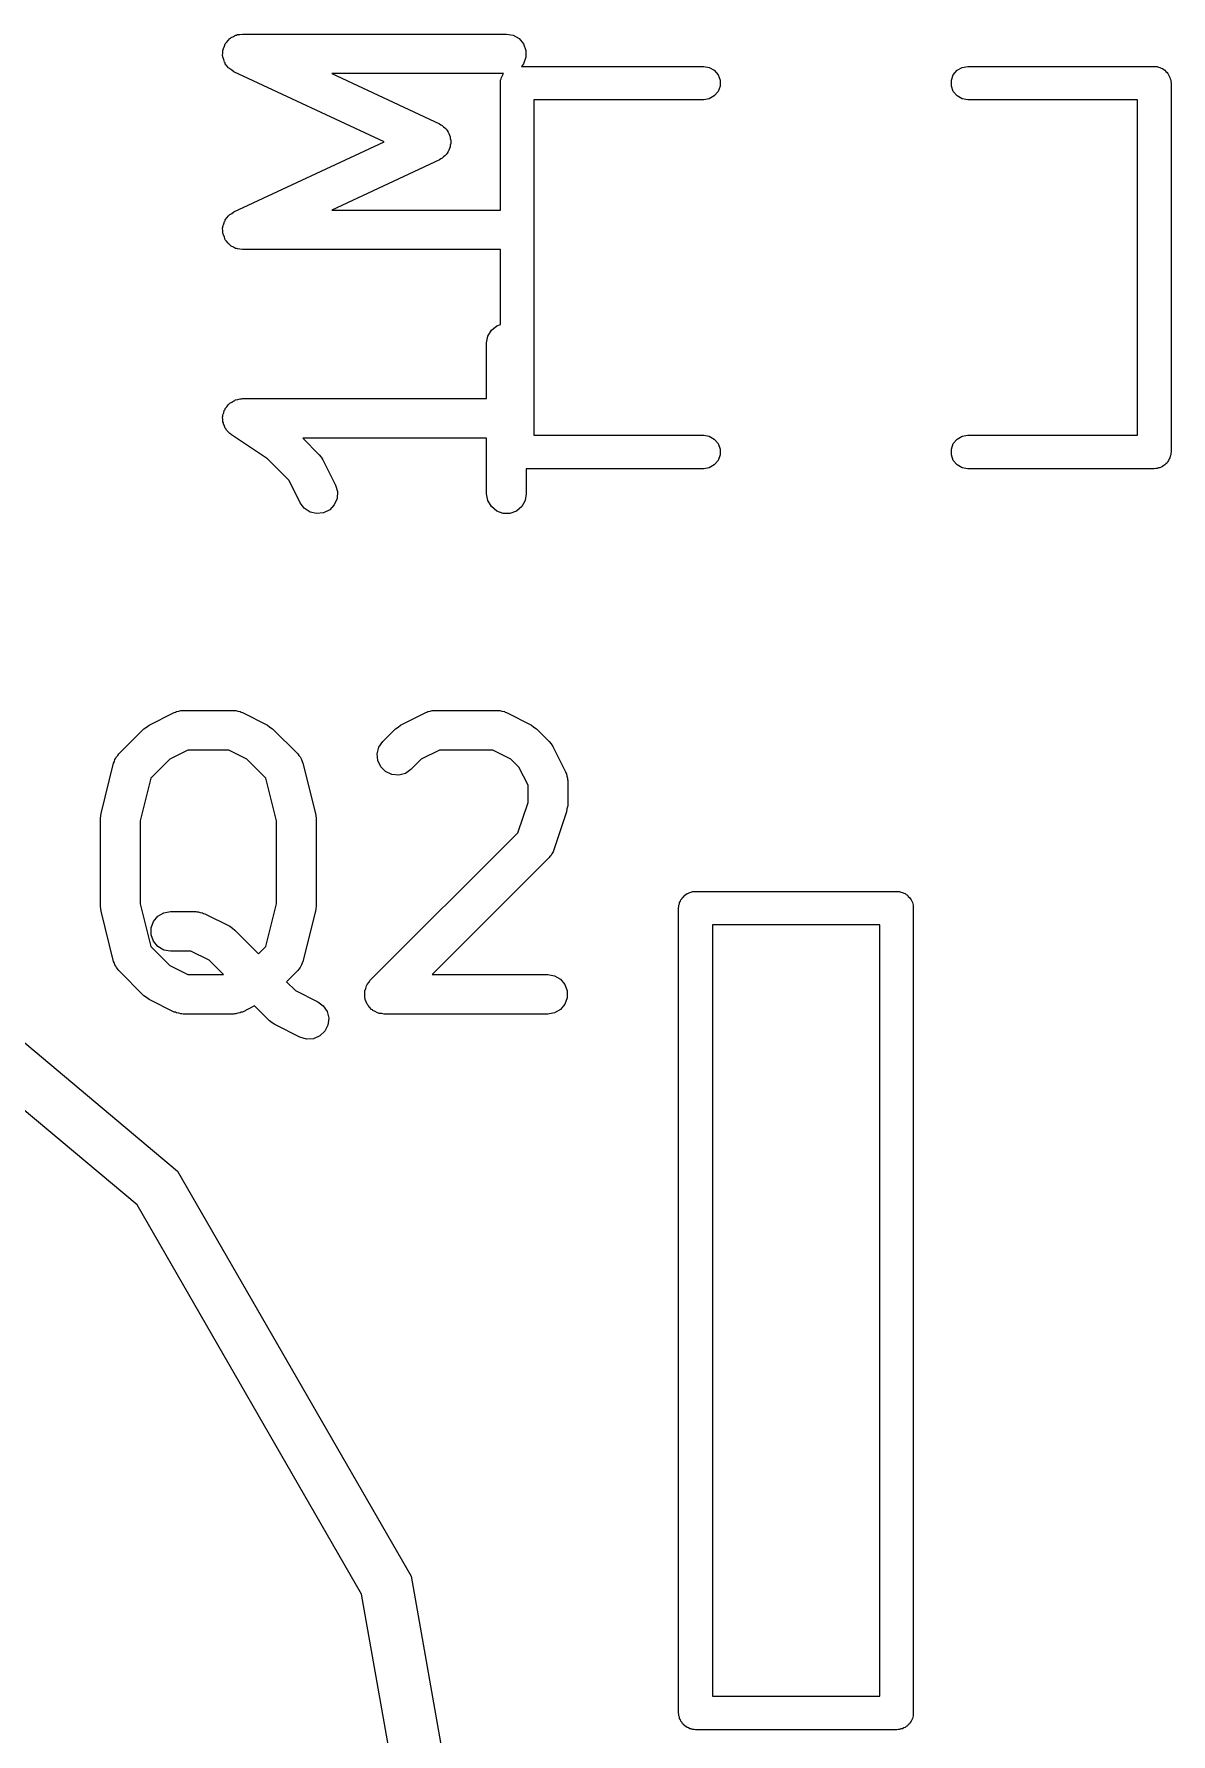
# Model space of a CAD drawing. Extents: x 173.7 to 226.3, y -126 to -74.1.
# Drawn here: x 203.36 to 207.67, y -98.85 to -92.42 of the extents above; entities that cross this region are included whole.
import ezdxf

# ---------------------------------------------------------------- set-up
doc = ezdxf.new("R2010")
doc.units = 0
doc.header["$MEASUREMENT"] = 0
doc.layers.add('BLACK', color=7, linetype='CONTINUOUS')

msp = doc.modelspace()

# ---------------------------------------------------------------- linework, layer by layer
at = {"layer": 'Black'}
for p, q in [((204.085, -92.4622), (204.088, -92.453)), ((204.088, -92.453), (204.09, -92.4504)), ((204.09, -92.4504), (204.092, -92.4474)), ((204.092, -92.4474), (204.099, -92.4405)), ((204.099, -92.4405), (204.105, -92.433)), ((204.105, -92.433), (204.108, -92.4314)), ((204.108, -92.4314), (204.11, -92.429)), ((204.11, -92.429), (204.119, -92.4249)), ((204.119, -92.4249), (204.127, -92.42)), ((204.127, -92.42), (204.131, -92.4194)), ((204.131, -92.4194), (204.134, -92.418)), ((204.134, -92.418), (204.143, -92.4172)), ((204.143, -92.4172), (204.153, -92.4155)), ((204.153, -92.4155), (205.153, -92.4155)), ((205.153, -92.4155), (205.179, -92.42)), ((205.179, -92.42), (205.201, -92.433)), ((205.201, -92.433), (205.218, -92.453)), ((205.218, -92.453), (205.227, -92.4775)), ((204.078, -92.497), (204.079, -92.4872)), ((204.079, -92.5002), (204.078, -92.497)), ((204.079, -92.4775), (204.08, -92.4743)), ((204.079, -92.4872), (204.079, -92.4775)), ((204.079, -92.5035), (204.079, -92.5002)), ((204.083, -92.5127), (204.079, -92.5035)), ((204.08, -92.4743), (204.081, -92.471)), ((204.081, -92.471), (204.085, -92.4622)), ((204.085, -92.5222), (204.083, -92.5127)), ((205.227, -92.5035), (205.218, -92.528)), ((205.227, -92.4775), (205.227, -92.5035)), ((204.087, -92.5249), (204.085, -92.5222)), ((204.088, -92.528), (204.087, -92.5249)), ((204.094, -92.5355), (204.088, -92.528)), ((204.1, -92.5435), (204.094, -92.5355)), ((204.103, -92.5454), (204.1, -92.5435)), ((204.105, -92.5479), (204.103, -92.5454)), ((204.113, -92.5528), (204.105, -92.5479)), ((204.121, -92.5584), (204.113, -92.5528)), ((204.69, -92.8238), (204.121, -92.5584)), ((205.142, -92.5655), (204.491, -92.5655)), ((204.491, -92.5655), (204.899, -92.7558)), ((205.133, -92.5853), (205.134, -92.5798)), ((205.134, -92.5798), (205.137, -92.575)), ((205.137, -92.575), (205.139, -92.5697)), ((205.139, -92.5697), (205.142, -92.5655)), ((205.142, -92.5655), (205.142, -92.5655)), ((205.218, -92.528), (205.21, -92.538)), ((205.21, -92.538), (205.9, -92.538)), ((205.9, -92.538), (205.921, -92.5418)), ((205.921, -92.5418), (205.94, -92.5529)), ((205.94, -92.5529), (205.955, -92.5697)), ((205.955, -92.5697), (205.962, -92.5905)), ((206.838, -92.5905), (206.845, -92.5697)), ((206.845, -92.5697), (206.86, -92.5529)), ((206.86, -92.5529), (206.879, -92.5418)), ((206.879, -92.5418), (206.9, -92.538)), ((206.9, -92.538), (207.606, -92.538)), ((207.606, -92.538), (207.612, -92.539)), ((207.612, -92.539), (207.618, -92.539)), ((207.618, -92.539), (207.623, -92.5409)), ((207.623, -92.5409), (207.628, -92.5418)), ((207.628, -92.5418), (207.633, -92.5446)), ((207.633, -92.5446), (207.638, -92.5465)), ((207.638, -92.5465), (207.643, -92.5501)), ((207.643, -92.5501), (207.647, -92.5529)), ((207.647, -92.5529), (207.651, -92.5571)), ((207.651, -92.5571), (207.655, -92.5607)), ((207.655, -92.5607), (207.658, -92.5655)), ((207.658, -92.5655), (207.661, -92.5697)), ((207.661, -92.5697), (207.663, -92.575)), ((207.663, -92.575), (207.666, -92.5798)), ((207.666, -92.5798), (207.667, -92.5853)), ((205.13, -92.6015), (205.131, -92.596)), ((205.13, -93.0821), (205.13, -92.6015)), ((205.131, -92.5905), (205.133, -92.5853)), ((205.131, -92.596), (205.131, -92.5905)), ((205.955, -92.6332), (205.94, -92.6501)), ((205.962, -92.6125), (205.955, -92.6332)), ((205.962, -92.5905), (205.962, -92.6125)), ((206.838, -92.6125), (206.838, -92.5905)), ((206.845, -92.6332), (206.838, -92.6125)), ((206.86, -92.6501), (206.845, -92.6332)), ((207.667, -92.5853), (207.669, -92.5905)), ((207.669, -92.5905), (207.669, -92.596)), ((207.669, -92.596), (207.67, -92.6015)), ((207.67, -92.6015), (207.67, -93.9985)), ((205.9, -92.665), (205.257, -92.665)), ((205.257, -92.665), (205.257, -93.935)), ((205.921, -92.6612), (205.9, -92.665)), ((205.94, -92.6501), (205.921, -92.6612)), ((206.879, -92.6612), (206.86, -92.6501)), ((206.9, -92.665), (206.879, -92.6612)), ((207.543, -92.665), (206.9, -92.665)), ((207.543, -93.935), (207.543, -92.665)), ((204.899, -92.7558), (204.904, -92.7596)), ((204.904, -92.7596), (204.91, -92.7624)), ((204.91, -92.7624), (204.915, -92.767)), ((204.915, -92.767), (204.92, -92.7708)), ((204.92, -92.7708), (204.924, -92.7761)), ((204.924, -92.7761), (204.929, -92.7808)), ((204.121, -93.0892), (204.69, -92.8238)), ((204.929, -92.7808), (204.932, -92.7867)), ((204.932, -92.7867), (204.935, -92.7921)), ((204.935, -92.7921), (204.937, -92.7985)), ((204.937, -92.7985), (204.94, -92.8044)), ((204.94, -92.8044), (204.94, -92.8109)), ((204.94, -92.8109), (204.942, -92.8173)), ((204.942, -92.8303), (204.94, -92.8367)), ((204.94, -92.8367), (204.94, -92.8432)), ((204.942, -92.8173), (204.942, -92.8238)), ((204.942, -92.8238), (204.942, -92.8303)), ((204.899, -92.8918), (204.491, -93.0821)), ((204.904, -92.888), (204.899, -92.8918)), ((204.91, -92.8853), (204.904, -92.888)), ((204.915, -92.8806), (204.91, -92.8853)), ((204.92, -92.8768), (204.915, -92.8806)), ((204.924, -92.8715), (204.92, -92.8768)), ((204.929, -92.8668), (204.924, -92.8715)), ((204.932, -92.8609), (204.929, -92.8668)), ((204.935, -92.8555), (204.932, -92.8609)), ((204.937, -92.8492), (204.935, -92.8555)), ((204.94, -92.8432), (204.937, -92.8492)), ((204.105, -93.0997), (204.113, -93.0948)), ((204.113, -93.0948), (204.121, -93.0892)), ((204.491, -93.0821), (205.13, -93.0821)), ((204.078, -93.1506), (204.079, -93.1474)), ((204.079, -93.1604), (204.078, -93.1506)), ((204.079, -93.1441), (204.083, -93.1349)), ((204.079, -93.1474), (204.079, -93.1441)), ((204.079, -93.1702), (204.079, -93.1604)), ((204.083, -93.1349), (204.085, -93.1255)), ((204.085, -93.1255), (204.087, -93.1228)), ((204.087, -93.1228), (204.088, -93.1196)), ((204.088, -93.1196), (204.094, -93.1121)), ((204.094, -93.1121), (204.1, -93.1041)), ((204.1, -93.1041), (204.103, -93.1022)), ((204.103, -93.1022), (204.105, -93.0997)), ((204.08, -93.1733), (204.079, -93.1702)), ((204.081, -93.1766), (204.08, -93.1733)), ((204.085, -93.1854), (204.081, -93.1766)), ((204.088, -93.1946), (204.085, -93.1854)), ((204.09, -93.1972), (204.088, -93.1946)), ((204.092, -93.2002), (204.09, -93.1972)), ((204.099, -93.2071), (204.092, -93.2002)), ((204.105, -93.2146), (204.099, -93.2071)), ((204.108, -93.2163), (204.105, -93.2146)), ((204.11, -93.2186), (204.108, -93.2163)), ((204.119, -93.2227), (204.11, -93.2186)), ((204.127, -93.2276), (204.119, -93.2227)), ((204.131, -93.2282), (204.127, -93.2276)), ((204.134, -93.2296), (204.131, -93.2282)), ((204.143, -93.2304), (204.134, -93.2296)), ((204.153, -93.2321), (204.143, -93.2304)), ((205.13, -93.2321), (204.153, -93.2321)), ((205.13, -93.5155), (205.13, -93.2321)), ((205.083, -93.5601), (205.096, -93.5375)), ((205.096, -93.5375), (205.116, -93.5208)), ((205.116, -93.5208), (205.13, -93.5155)), ((205.078, -93.5857), (205.083, -93.5601)), ((205.078, -93.7964), (205.078, -93.5857)), ((204.113, -93.8095), (204.12, -93.8042)), ((204.12, -93.8042), (204.124, -93.803)), ((204.124, -93.803), (204.127, -93.801)), ((204.127, -93.801), (204.136, -93.7994)), ((204.136, -93.7994), (204.145, -93.7969)), ((204.145, -93.7969), (204.149, -93.7972)), ((204.149, -93.7972), (204.153, -93.7964)), ((204.153, -93.7964), (205.078, -93.7964)), ((204.078, -93.8666), (204.079, -93.8626)), ((204.079, -93.8755), (204.078, -93.8666)), ((204.079, -93.8584), (204.082, -93.85)), ((204.079, -93.8626), (204.079, -93.8584)), ((204.082, -93.85), (204.084, -93.8413)), ((204.084, -93.8413), (204.087, -93.8378)), ((204.087, -93.8378), (204.088, -93.8339)), ((204.088, -93.8339), (204.094, -93.8271)), ((204.094, -93.8271), (204.099, -93.8196)), ((204.099, -93.8196), (204.102, -93.8172)), ((204.102, -93.8172), (204.105, -93.814)), ((204.105, -93.814), (204.113, -93.8095)), ((204.079, -93.8845), (204.079, -93.8755)), ((204.081, -93.8884), (204.079, -93.8845)), ((204.081, -93.8925), (204.081, -93.8884)), ((204.085, -93.9005), (204.081, -93.8925)), ((204.088, -93.9089), (204.085, -93.9005)), ((204.091, -93.9121), (204.088, -93.9089)), ((204.093, -93.9158), (204.091, -93.9121)), ((204.099, -93.922), (204.093, -93.9158)), ((204.105, -93.9289), (204.099, -93.922)), ((204.109, -93.931), (204.105, -93.9289)), ((204.112, -93.9338), (204.109, -93.931)), ((204.248, -94.025), (204.112, -93.9338)), ((205.257, -93.935), (205.9, -93.935)), ((205.9, -93.935), (205.921, -93.9388)), ((206.879, -93.9388), (206.9, -93.935)), ((206.9, -93.935), (207.543, -93.935)), ((205.078, -93.9464), (204.382, -93.9464)), ((204.382, -93.9464), (204.444, -94.0089)), ((205.078, -94.1571), (205.078, -93.9464)), ((205.921, -93.9388), (205.94, -93.9499)), ((205.94, -93.9499), (205.955, -93.9667)), ((205.955, -93.9667), (205.962, -93.9875)), ((205.962, -93.9875), (205.962, -94.0095)), ((206.838, -93.9875), (206.845, -93.9667)), ((206.838, -94.0095), (206.838, -93.9875)), ((206.845, -93.9667), (206.86, -93.9499)), ((206.86, -93.9499), (206.879, -93.9388)), ((207.67, -93.9985), (207.669, -94.004)), ((204.33, -94.1063), (204.248, -94.025)), ((204.444, -94.0089), (204.451, -94.0187)), ((204.451, -94.0187), (204.458, -94.0284)), ((204.458, -94.0284), (204.506, -94.1236)), ((205.9, -94.062), (205.228, -94.062)), ((205.228, -94.062), (205.228, -94.1571)), ((205.921, -94.0582), (205.9, -94.062)), ((205.94, -94.0471), (205.921, -94.0582)), ((205.955, -94.0302), (205.94, -94.0471)), ((205.962, -94.0095), (205.955, -94.0302)), ((206.845, -94.0302), (206.838, -94.0095)), ((206.86, -94.0471), (206.845, -94.0302)), ((206.879, -94.0582), (206.86, -94.0471)), ((206.9, -94.062), (206.879, -94.0582)), ((207.606, -94.062), (206.9, -94.062)), ((207.612, -94.061), (207.606, -94.062)), ((207.618, -94.061), (207.612, -94.061)), ((207.623, -94.0591), (207.618, -94.061)), ((207.628, -94.0582), (207.623, -94.0591)), ((207.633, -94.0554), (207.628, -94.0582)), ((207.638, -94.0535), (207.633, -94.0554)), ((207.643, -94.0499), (207.638, -94.0535)), ((207.647, -94.0471), (207.643, -94.0499)), ((207.651, -94.0429), (207.647, -94.0471)), ((207.655, -94.0393), (207.651, -94.0429)), ((207.658, -94.0345), (207.655, -94.0393)), ((207.661, -94.0302), (207.658, -94.0345)), ((207.663, -94.025), (207.661, -94.0302)), ((207.666, -94.0202), (207.663, -94.025)), ((207.667, -94.0147), (207.666, -94.0202)), ((207.669, -94.0095), (207.667, -94.0147)), ((207.669, -94.004), (207.669, -94.0095)), ((204.372, -94.1907), (204.33, -94.1063)), ((204.506, -94.1236), (204.513, -94.1486)), ((204.387, -94.2116), (204.372, -94.1907)), ((204.512, -94.1746), (204.501, -94.1985)), ((204.513, -94.1486), (204.512, -94.1746)), ((205.083, -94.1828), (205.078, -94.1571)), ((205.096, -94.2054), (205.083, -94.1828)), ((205.224, -94.1828), (205.211, -94.2054)), ((205.228, -94.1571), (205.224, -94.1828)), ((204.409, -94.226), (204.387, -94.2116)), ((204.434, -94.232), (204.409, -94.226)), ((204.46, -94.229), (204.434, -94.232)), ((204.484, -94.2174), (204.46, -94.229)), ((204.501, -94.1985), (204.484, -94.2174)), ((205.116, -94.2221), (205.096, -94.2054)), ((205.14, -94.231), (205.116, -94.2221)), ((205.166, -94.231), (205.14, -94.231)), ((205.191, -94.2221), (205.166, -94.231)), ((205.211, -94.2054), (205.191, -94.2221)), ((203.8, -95.0329), (203.895, -94.9853)), ((203.895, -94.9853), (203.899, -94.9841)), ((203.899, -94.9841), (203.903, -94.9819)), ((203.903, -94.9819), (203.912, -94.9804)), ((203.912, -94.9804), (203.92, -94.9779)), ((203.92, -94.9779), (203.924, -94.9781)), ((203.924, -94.9781), (203.929, -94.9774)), ((203.929, -94.9774), (204.119, -94.9774)), ((204.119, -94.9774), (204.123, -94.9781)), ((204.123, -94.9781), (204.128, -94.9779)), ((204.128, -94.9779), (204.136, -94.9804)), ((204.136, -94.9804), (204.145, -94.9819)), ((204.145, -94.9819), (204.148, -94.9841)), ((204.148, -94.9841), (204.153, -94.9853)), ((204.153, -94.9853), (204.248, -95.0329)), ((204.752, -95.0329), (204.847, -94.9853)), ((204.847, -94.9853), (204.852, -94.9841)), ((204.852, -94.9841), (204.855, -94.9819)), ((204.855, -94.9819), (204.864, -94.9804)), ((204.864, -94.9804), (204.872, -94.9779)), ((204.872, -94.9779), (204.877, -94.9781)), ((204.877, -94.9781), (204.881, -94.9774)), ((204.881, -94.9774), (205.119, -94.9774)), ((205.119, -94.9774), (205.123, -94.9781)), ((205.123, -94.9781), (205.128, -94.9779)), ((205.128, -94.9779), (205.136, -94.9804)), ((205.136, -94.9804), (205.145, -94.9819)), ((205.145, -94.9819), (205.148, -94.9841)), ((205.148, -94.9841), (205.153, -94.9853)), ((205.153, -94.9853), (205.248, -95.0329)), ((203.685, -95.1422), (203.78, -95.047)), ((203.78, -95.047), (203.79, -95.0401)), ((203.79, -95.0401), (203.8, -95.0329)), ((204.248, -95.0329), (204.257, -95.0401)), ((204.257, -95.0401), (204.267, -95.047)), ((204.267, -95.047), (204.363, -95.1422)), ((204.685, -95.0946), (204.733, -95.047)), ((204.733, -95.047), (204.743, -95.0401)), ((204.743, -95.0401), (204.752, -95.0329)), ((205.248, -95.0329), (205.257, -95.0401)), ((205.257, -95.0401), (205.267, -95.047)), ((205.267, -95.047), (205.315, -95.0946)), ((203.67, -95.1635), (203.674, -95.1587)), ((203.674, -95.1587), (203.676, -95.1533)), ((203.676, -95.1533), (203.681, -95.1481)), ((203.681, -95.1481), (203.685, -95.1422)), ((203.946, -95.1274), (203.878, -95.1616)), ((204.101, -95.1274), (203.946, -95.1274)), ((204.17, -95.1616), (204.101, -95.1274)), ((204.363, -95.1422), (204.367, -95.1481)), ((204.367, -95.1481), (204.372, -95.1533)), ((204.372, -95.1533), (204.374, -95.1587)), ((204.374, -95.1587), (204.377, -95.1635)), ((204.663, -95.1411), (204.67, -95.1159)), ((204.666, -95.167), (204.663, -95.1411)), ((204.67, -95.1159), (204.685, -95.0946)), ((204.899, -95.1274), (204.83, -95.1616)), ((205.101, -95.1274), (204.899, -95.1274)), ((205.17, -95.1616), (205.101, -95.1274)), ((205.315, -95.0946), (205.322, -95.1044)), ((205.322, -95.1044), (205.329, -95.1141)), ((205.329, -95.1141), (205.377, -95.2093)), ((203.618, -95.3675), (203.665, -95.177)), ((203.665, -95.177), (203.668, -95.1705)), ((203.668, -95.1705), (203.67, -95.1635)), ((203.878, -95.1616), (203.806, -95.2336)), ((204.242, -95.2336), (204.17, -95.1616)), ((204.377, -95.1635), (204.379, -95.1705)), ((204.379, -95.1705), (204.382, -95.177)), ((204.382, -95.177), (204.43, -95.3675)), ((204.677, -95.1906), (204.666, -95.167)), ((204.695, -95.2091), (204.677, -95.1906)), ((204.719, -95.2201), (204.695, -95.2091)), ((204.745, -95.2223), (204.719, -95.2201)), ((204.77, -95.2156), (204.745, -95.2223)), ((204.791, -95.2007), (204.77, -95.2156)), ((204.83, -95.1616), (204.791, -95.2007)), ((205.2, -95.192), (205.17, -95.1616)), ((205.235, -95.2606), (205.2, -95.192)), ((205.377, -95.2093), (205.378, -95.2135)), ((205.378, -95.2135), (205.38, -95.2172)), ((205.38, -95.2172), (205.382, -95.2259)), ((203.806, -95.2336), (203.765, -95.3949)), ((204.282, -95.3949), (204.242, -95.2336)), ((205.235, -95.3259), (205.235, -95.2606)), ((205.382, -95.2259), (205.384, -95.2343)), ((205.384, -95.2343), (205.384, -95.2386)), ((205.384, -95.2386), (205.385, -95.2429)), ((205.385, -95.2429), (205.385, -95.3381)), ((205.196, -95.4404), (205.235, -95.3259)), ((205.382, -95.3499), (205.381, -95.3618)), ((205.385, -95.3381), (205.382, -95.3499)), ((203.615, -95.3857), (203.617, -95.3767)), ((203.615, -95.719), (203.615, -95.3857)), ((203.617, -95.3767), (203.618, -95.3675)), ((203.765, -95.3949), (203.765, -95.7098)), ((204.282, -95.7098), (204.282, -95.3949)), ((204.43, -95.3675), (204.431, -95.3767)), ((204.431, -95.3767), (204.432, -95.3857)), ((204.432, -95.3857), (204.432, -95.719)), ((205.381, -95.3618), (205.333, -95.5047)), ((204.637, -95.9993), (205.196, -95.4404)), ((205.315, -95.534), (204.872, -95.9774)), ((205.317, -95.5304), (205.315, -95.534)), ((205.321, -95.5276), (205.317, -95.5304)), ((205.325, -95.5199), (205.321, -95.5276)), ((205.33, -95.5126), (205.325, -95.5199)), ((205.331, -95.5085), (205.33, -95.5126)), ((205.333, -95.5047), (205.331, -95.5085)), ((202.55, -95.5833), (203.907, -96.7218)), ((205.833, -95.6746), (205.837, -95.671)), ((205.837, -95.671), (205.842, -95.6691)), ((205.842, -95.6691), (205.847, -95.6663)), ((205.847, -95.6663), (205.853, -95.6654)), ((205.853, -95.6654), (205.858, -95.6635)), ((205.858, -95.6635), (205.864, -95.6635)), ((205.864, -95.6635), (205.869, -95.6625)), ((205.869, -95.6625), (206.631, -95.6625)), ((206.631, -95.6625), (206.636, -95.6635)), ((206.636, -95.6635), (206.642, -95.6635)), ((206.642, -95.6635), (206.647, -95.6654)), ((206.647, -95.6654), (206.653, -95.6663)), ((206.653, -95.6663), (206.658, -95.6691)), ((206.658, -95.6691), (206.663, -95.671)), ((206.663, -95.671), (206.667, -95.6746)), ((203.617, -95.7281), (203.615, -95.719)), ((203.618, -95.7372), (203.617, -95.7281)), ((203.665, -95.9277), (203.618, -95.7372)), ((203.765, -95.7098), (203.806, -95.8712)), ((204.242, -95.8712), (204.282, -95.7098)), ((204.43, -95.7372), (204.382, -95.9277)), ((204.431, -95.7281), (204.43, -95.7372)), ((204.432, -95.719), (204.431, -95.7281)), ((205.805, -95.726), (205.806, -95.7205)), ((205.805, -98.774), (205.805, -95.726)), ((205.806, -95.715), (205.808, -95.7097)), ((205.806, -95.7205), (205.806, -95.715)), ((205.808, -95.7097), (205.809, -95.7043)), ((205.809, -95.7043), (205.812, -95.6995)), ((205.812, -95.6995), (205.814, -95.6942)), ((205.814, -95.6942), (205.818, -95.69)), ((205.818, -95.69), (205.82, -95.6852)), ((205.82, -95.6852), (205.825, -95.6816)), ((205.825, -95.6816), (205.828, -95.6774)), ((205.828, -95.6774), (205.833, -95.6746)), ((206.667, -95.6746), (206.672, -95.6774)), ((206.672, -95.6774), (206.675, -95.6816)), ((206.675, -95.6816), (206.68, -95.6852)), ((206.68, -95.6852), (206.682, -95.69)), ((206.682, -95.69), (206.686, -95.6942)), ((206.686, -95.6942), (206.688, -95.6995)), ((206.688, -95.6995), (206.691, -95.7043)), ((206.691, -95.7043), (206.692, -95.7097)), ((206.692, -95.7097), (206.694, -95.715)), ((206.694, -95.715), (206.694, -95.7205)), ((206.694, -95.7205), (206.694, -95.726)), ((206.694, -95.726), (206.694, -98.774)), ((203.754, -96.8503), (202.45, -95.7565)), ((203.807, -95.8013), (203.816, -95.7768)), ((203.807, -95.8273), (203.807, -95.8013)), ((203.816, -95.7768), (203.833, -95.7568)), ((203.833, -95.7568), (203.855, -95.7438)), ((203.855, -95.7438), (203.881, -95.7393)), ((203.881, -95.7393), (203.976, -95.7393)), ((203.976, -95.7393), (203.98, -95.74)), ((203.98, -95.74), (203.985, -95.7398)), ((203.985, -95.7398), (203.993, -95.7423)), ((203.993, -95.7423), (204.002, -95.7438)), ((204.002, -95.7438), (204.006, -95.746)), ((204.006, -95.746), (204.01, -95.7472)), ((204.01, -95.7472), (204.105, -95.7948)), ((204.105, -95.7948), (204.115, -95.802)), ((204.115, -95.802), (204.124, -95.8089)), ((206.567, -95.7895), (205.933, -95.7895)), ((205.933, -95.7895), (205.933, -98.7105)), ((206.567, -98.7105), (206.567, -95.7895)), ((203.816, -95.8518), (203.807, -95.8273)), ((203.833, -95.8717), (203.816, -95.8518)), ((204.124, -95.8089), (204.214, -95.8987)), ((203.668, -95.9343), (203.665, -95.9277)), ((203.806, -95.8712), (203.878, -95.9431)), ((203.855, -95.8848), (203.833, -95.8717)), ((203.881, -95.8893), (203.855, -95.8848)), ((203.958, -95.8893), (203.881, -95.8893)), ((204.027, -95.9235), (203.958, -95.8893)), ((204.081, -95.9774), (204.027, -95.9235)), ((204.214, -95.8987), (204.242, -95.8712)), ((204.382, -95.9277), (204.379, -95.9343)), ((203.67, -95.9412), (203.668, -95.9343)), ((203.674, -95.9461), (203.67, -95.9412)), ((203.676, -95.9515), (203.674, -95.9461)), ((203.681, -95.9567), (203.676, -95.9515)), ((203.685, -95.9626), (203.681, -95.9567)), ((203.78, -96.0578), (203.685, -95.9626)), ((203.878, -95.9431), (203.946, -95.9774)), ((203.946, -95.9774), (204.081, -95.9774)), ((204.363, -95.9626), (204.32, -96.0048)), ((204.367, -95.9567), (204.363, -95.9626)), ((204.372, -95.9515), (204.367, -95.9567)), ((204.374, -95.9461), (204.372, -95.9515)), ((204.377, -95.9412), (204.374, -95.9461)), ((204.379, -95.9343), (204.377, -95.9412)), ((204.872, -95.9774), (205.31, -95.9774)), ((205.31, -95.9774), (205.335, -95.9819)), ((205.335, -95.9819), (205.358, -95.9949)), ((205.358, -95.9949), (205.374, -96.0149)), ((203.79, -96.0647), (203.78, -96.0578)), ((204.32, -96.0048), (204.354, -96.0384)), ((204.354, -96.0384), (204.438, -96.0805)), ((204.616, -96.0458), (204.617, -96.0427)), ((204.617, -96.0556), (204.616, -96.0458)), ((204.617, -96.0394), (204.62, -96.0301)), ((204.617, -96.0427), (204.617, -96.0394)), ((204.617, -96.0654), (204.617, -96.0556)), ((204.62, -96.0301), (204.623, -96.0207)), ((204.623, -96.0207), (204.624, -96.018)), ((204.624, -96.018), (204.626, -96.0149)), ((204.626, -96.0149), (204.632, -96.0074)), ((204.632, -96.0074), (204.637, -95.9993)), ((205.374, -96.0149), (205.383, -96.0394)), ((205.383, -96.0394), (205.383, -96.0654)), ((203.8, -96.0718), (203.79, -96.0647)), ((203.895, -96.1195), (203.8, -96.0718)), ((203.899, -96.1207), (203.895, -96.1195)), ((203.903, -96.1229), (203.899, -96.1207)), ((203.912, -96.1244), (203.903, -96.1229)), ((203.92, -96.1269), (203.912, -96.1244)), ((204.136, -96.1244), (204.128, -96.1269)), ((204.145, -96.1229), (204.136, -96.1244)), ((204.148, -96.1207), (204.145, -96.1229)), ((204.153, -96.1195), (204.148, -96.1207)), ((204.199, -96.096), (204.153, -96.1195)), ((204.256, -96.153), (204.199, -96.096)), ((204.438, -96.0805), (204.459, -96.0961)), ((204.459, -96.0961), (204.474, -96.1178)), ((204.474, -96.1178), (204.48, -96.1431)), ((204.618, -96.0685), (204.617, -96.0654)), ((204.618, -96.0718), (204.618, -96.0685)), ((204.622, -96.0807), (204.618, -96.0718)), ((204.626, -96.0899), (204.622, -96.0807)), ((204.628, -96.0924), (204.626, -96.0899)), ((204.629, -96.0954), (204.628, -96.0924)), ((204.636, -96.1023), (204.629, -96.0954)), ((204.642, -96.1098), (204.636, -96.1023)), ((204.645, -96.1115), (204.642, -96.1098)), ((204.647, -96.1138), (204.645, -96.1115)), ((204.656, -96.118), (204.647, -96.1138)), ((204.665, -96.1229), (204.656, -96.118)), ((204.668, -96.1234), (204.665, -96.1229)), ((204.671, -96.1248), (204.668, -96.1234)), ((205.335, -96.1229), (205.31, -96.1274)), ((205.358, -96.1098), (205.335, -96.1229)), ((205.374, -96.0899), (205.358, -96.1098)), ((205.383, -96.0654), (205.374, -96.0899)), ((203.924, -96.1266), (203.92, -96.1269)), ((203.929, -96.1274), (203.924, -96.1266)), ((204.119, -96.1274), (203.929, -96.1274)), ((204.123, -96.1266), (204.119, -96.1274)), ((204.128, -96.1269), (204.123, -96.1266)), ((204.266, -96.1599), (204.256, -96.153)), ((204.276, -96.1671), (204.266, -96.1599)), ((204.371, -96.2147), (204.276, -96.1671)), ((204.477, -96.169), (204.465, -96.1923)), ((204.48, -96.1431), (204.477, -96.169)), ((204.681, -96.1257), (204.671, -96.1248)), ((204.69, -96.1274), (204.681, -96.1257)), ((205.31, -96.1274), (204.69, -96.1274)), ((204.396, -96.2221), (204.371, -96.2147)), ((204.422, -96.2206), (204.396, -96.2221)), ((204.446, -96.2102), (204.422, -96.2206)), ((204.465, -96.1923), (204.446, -96.2102)), ((203.907, -96.7218), (204.792, -98.2557)), ((204.604, -98.3241), (203.754, -96.8503)), ((204.792, -98.2557), (205.1, -100)), ((204.9, -100), (204.604, -98.3241)), ((205.933, -98.7105), (206.567, -98.7105)), ((205.806, -98.7795), (205.805, -98.774)), ((205.806, -98.785), (205.806, -98.7795)), ((205.808, -98.7902), (205.806, -98.785)), ((205.809, -98.7957), (205.808, -98.7902)), ((205.812, -98.8005), (205.809, -98.7957)), ((205.814, -98.8057), (205.812, -98.8005)), ((205.818, -98.81), (205.814, -98.8057)), ((205.82, -98.8148), (205.818, -98.81)), ((205.825, -98.8184), (205.82, -98.8148)), ((205.828, -98.8226), (205.825, -98.8184)), ((205.833, -98.8254), (205.828, -98.8226)), ((205.837, -98.829), (205.833, -98.8254)), ((206.667, -98.8254), (206.663, -98.829)), ((206.672, -98.8226), (206.667, -98.8254)), ((206.675, -98.8184), (206.672, -98.8226)), ((206.68, -98.8148), (206.675, -98.8184)), ((206.682, -98.81), (206.68, -98.8148)), ((206.686, -98.8057), (206.682, -98.81)), ((206.688, -98.8005), (206.686, -98.8057)), ((206.691, -98.7957), (206.688, -98.8005)), ((206.692, -98.7902), (206.691, -98.7957)), ((206.694, -98.785), (206.692, -98.7902)), ((206.694, -98.774), (206.694, -98.7795)), ((206.694, -98.7795), (206.694, -98.785)), ((205.842, -98.8309), (205.837, -98.829)), ((205.847, -98.8337), (205.842, -98.8309)), ((205.853, -98.8346), (205.847, -98.8337)), ((205.858, -98.8365), (205.853, -98.8346)), ((205.864, -98.8365), (205.858, -98.8365)), ((205.869, -98.8375), (205.864, -98.8365)), ((206.631, -98.8375), (205.869, -98.8375)), ((206.636, -98.8365), (206.631, -98.8375)), ((206.642, -98.8365), (206.636, -98.8365)), ((206.647, -98.8346), (206.642, -98.8365)), ((206.653, -98.8337), (206.647, -98.8346)), ((206.658, -98.8309), (206.653, -98.8337)), ((206.663, -98.829), (206.658, -98.8309))]:
    msp.add_line(p, q, dxfattribs=at)

doc.saveas('drawing.dxf')
